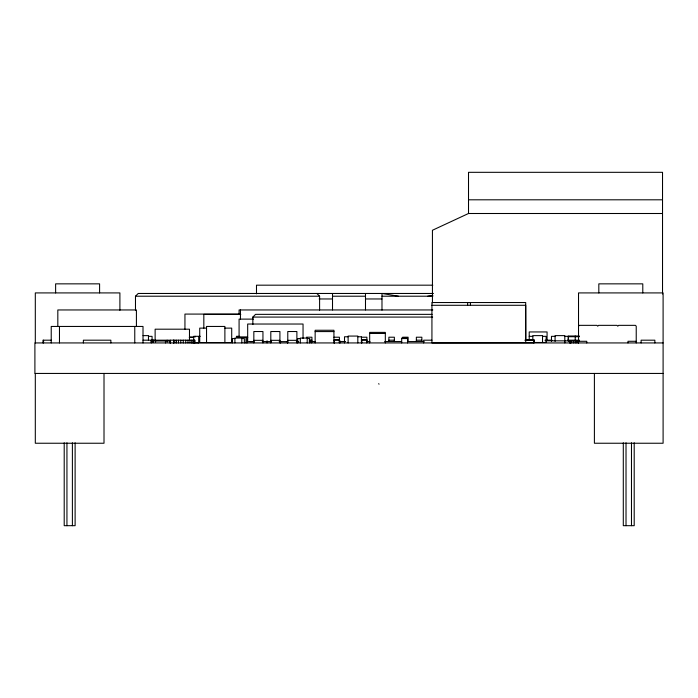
<?xml version="1.0" encoding="UTF-8"?>
<svg xmlns="http://www.w3.org/2000/svg" width="698" height="698" viewBox="0 0 698 698"><rect width="100%" height="100%" fill="white"/><g stroke="black" fill="none" stroke-linecap="round" stroke-linejoin="round"><path stroke-width="1.05" d="M394.37 341.575L394.37 337.213L388.873 337.213L388.873 341.575M421.854 341.575L421.854 337.213L416.357 337.213L416.357 341.575M533.953 342.936L533.961 340.083L525.786 339.638L525.707 302.539L431.931 302.539L431.931 342.936L533.935 342.788L534.022 340.039L525.786 339.638L525.707 342.386M135.482 310.156L135.482 296.214L138.23 293.465L433.467 293.465M252.851 324.526L252.851 317.075L255.564 314.353L432.106 314.353M578.52 326.167L579.34 325.347L596.93 325.347L597.75 326.167L598.579 325.347L616.988 325.347L617.809 326.167L618.637 325.347L635.398 325.347L636.227 326.167L636.227 342.936M662.524 213.501L468.515 213.501L432.437 230.261L432.437 302.853M427.708 296.214L432.856 295.359M250.102 341.575L252.851 341.558M468.515 199.803L662.524 199.803M432.804 285.177L256.489 285.177L256.489 293.841M135.482 296.214L319.597 296.214L319.597 310.156M332.51 296.214L365.49 296.214M381.981 296.214L432.856 296.214M319.117 298.962L332.51 298.962M365.49 298.962L381.981 298.962M431.931 305.288L525.707 305.288L525.716 340.083L533.961 340.083L525.716 340.083M432.804 309.956L239.082 309.956L239.082 314.144M239.938 314.083L184.944 314.083L184.944 329.517M240.793 314.353L203.825 314.353L203.825 328.112M252.851 317.075L432.647 317.075M253.479 319.117L239.082 319.117L239.082 337.439L247.781 337.439M206.547 328.121L199.724 328.121L199.724 342.605L231.71 342.605L231.71 328.121L224.887 328.121M315.147 331.576L333.932 331.576M369.678 333.469L385.322 333.469M143.073 335.625L148.465 335.625L148.465 340.441M579.323 336.008L568.233 336.008L568.233 339.795M148.465 336.34L152.068 336.34L152.068 341.47M200.274 336.314L193.669 336.314L193.669 339.961M239.623 336.314L236.439 336.314L236.439 336.994L245.984 336.994L245.984 342.936M529.215 336.34L532.827 336.34M542.529 336.34L546.141 336.34L546.141 342.491L533.9 342.491M555.085 336.34L551.472 336.34L551.472 341.47M564.787 336.34L568.399 336.34L568.399 341.47M348.119 336.776L344.507 336.776L344.507 342.936M357.821 336.776L361.433 336.776L361.433 342.936M568.233 336.715L579.323 336.715M189.481 336.994L194.105 336.994M306.431 337.213L311.927 337.213L311.927 341.575M333.914 337.213L339.411 337.213L339.411 341.575L345.589 341.558M361.389 337.213L366.886 337.213L366.886 341.575L369.984 341.558M402.615 337.213L408.112 337.213L408.112 341.575L424.018 341.558M189.254 337.439L193.573 337.439M234.912 338.565L232.347 338.565L232.347 342.936M241.805 338.565L244.361 338.565L244.361 342.936M300.315 338.565L297.749 338.565L297.749 342.936M307.207 338.565L309.764 338.565L309.764 342.936M401.699 338.565L407.527 338.565M51.224 340.188L42.979 340.188L42.979 342.936M143.011 340.188L194.838 340.188L194.838 342.936M253.836 340.327L262.945 340.327M270.807 340.327L279.915 340.327M287.777 340.327L296.886 340.327M309.179 340.196L311.927 340.179M333.914 340.196L339.411 340.179M361.389 340.196L366.886 340.179M388.873 340.196L394.37 340.179M416.357 340.196L421.854 340.179M431.931 340.188L423.686 340.188L423.686 342.936M524.852 340.188L529.695 340.188M545.025 340.188L552.039 340.188M567.491 340.188L579.471 340.188M545.278 340.781L579.375 340.912M150.785 340.982L170.539 340.982L170.539 342.936M578.52 341.287L586.756 341.287L586.756 342.936M636.227 341.287L627.982 341.287L627.982 342.936M254.185 341.627L247.677 341.627L247.677 324.029L303.045 324.029L303.045 338.521M262.3 341.558L271.566 341.627M279.165 341.627L287.846 341.627M296.353 341.558L298.709 341.627M309.179 341.558L315.025 341.558M384.755 341.558L401.586 341.558M663.1 342.936L34.9 342.936L34.9 373.439L663.1 373.439M191.479 342.605L198.738 342.849M398.462 296.214L381.981 293.465L381.981 310.156M334.002 342.605L334.569 342.849M378.552 383.769L379.119 384.101M316.848 293.465L319.597 296.214M662.524 293.989L662.524 172.319L468.515 172.319L468.515 213.501M654.855 342.936L654.855 340.188L641.113 340.188L641.113 342.936M642.788 292.916L642.788 283.85L598.823 283.85L598.823 292.916M634.203 442.794L634.203 525.681L623.297 525.681L623.297 442.794M631.481 442.794L631.481 525.681M626.019 442.794L626.019 525.681M594.399 373.439L594.399 443.239L663.1 443.239L663.1 292.916L578.52 292.916L578.52 342.936M578.249 340.912L578.249 342.936M576.88 340.912L576.88 342.936M575.213 336.008L575.213 339.795M575.213 340.912L575.213 342.936M573.285 340.912L573.285 342.936M571.147 340.912L571.147 342.936M570.545 340.781L570.545 342.936M570.196 340.781L570.187 342.936M569.699 340.781L569.699 342.936M564.856 342.936L564.787 335.625L555.085 335.625L555.085 341.47M547.075 340.292L547.075 331.943L529.215 331.943L529.215 340.441M542.529 342.491L542.529 335.625L532.827 335.625L532.827 340.441M470.4 302.539L470.4 305.288M467.651 302.539L467.651 305.288M407.527 342.936L407.527 338.059L401.699 338.059L401.699 342.936M385.322 342.936L385.322 332.379L369.678 332.379L369.678 342.936M366.782 342.936L366.79 339.638L361.843 339.638L361.843 342.936M365.49 293.465L365.49 309.964M357.821 342.936L357.821 336.07L348.119 336.07L348.119 342.936M340.118 340.894L340.118 342.936M339.307 342.936L339.307 339.638L334.359 339.638L334.359 342.936M333.932 342.936L333.932 330.259L315.147 330.259L315.147 342.936M332.51 293.465L332.51 309.964M311.709 340.921L311.709 342.936M307.207 342.936L307.207 338.059L300.315 338.059L300.315 342.936M296.886 342.936L296.886 331.524L287.777 331.524L287.777 342.936M287.419 341.182L287.419 342.936M280.526 341.182L280.526 342.936M279.915 342.936L279.915 331.524L270.807 331.524L270.807 342.936M267.055 340.764L267.055 342.936M262.945 342.936L262.945 331.524L253.836 331.524L253.836 342.936M247.109 336.419L247.109 342.936M241.805 342.936L241.805 338.059L234.912 338.059L234.912 342.936M240.452 309.956L240.452 319.117M224.887 342.605L224.887 326.446L206.547 326.446L206.547 342.605M198.712 336.558L198.712 342.718M195.152 336.314L195.152 336.994M194.637 340.188L194.637 342.936M194.035 340.188L194.035 342.936M193.049 340.188L193.049 342.936M191.697 340.188L191.697 342.936M189.969 340.188L189.969 342.936M189.481 340.528L189.481 329.194L155.131 329.194L155.131 340.528M187.971 340.188L187.971 342.936M185.729 340.188L185.729 342.936M183.277 340.188L183.277 342.936M180.756 340.188L180.756 342.936M178.505 340.188L178.505 342.936M176.533 340.188L176.533 342.936M174.858 340.188L174.858 342.936M173.601 340.188L173.601 342.936M173.523 340.188L173.523 342.936M170.495 340.188L170.382 342.936L170.347 340.982M169.867 340.982L169.919 342.936M167.127 340.188L167.127 342.02M165.478 340.982L165.478 342.936M155.645 340.188L155.575 342.02M153.42 340.188L153.42 342.02M153.29 340.188L153.29 342.02M152.906 340.188L152.906 342.02M152.269 340.188L152.269 342.02M151.248 340.188L151.248 342.936M143.011 342.936L143.011 326.446L51.224 326.446L51.224 342.936M136.415 326.446L136.415 309.956L57.821 309.956L57.821 326.446M134.766 326.446L134.766 342.936M119.899 310.313L119.899 292.916L35.31 292.916L35.31 342.936M110.86 342.936L110.86 340.188L83.376 340.188L83.376 342.936M104.011 373.439L104.011 443.239L35.31 443.239L35.31 373.439M99.587 292.916L99.587 283.85L55.622 283.85L55.622 292.916M75.114 442.794L75.114 525.681L64.207 525.681L64.207 442.794M72.391 442.794L72.391 525.681M66.938 442.794L66.938 525.681M59.47 326.446L59.47 342.936M43.555 340.188L43.555 342.936"/></g></svg>
